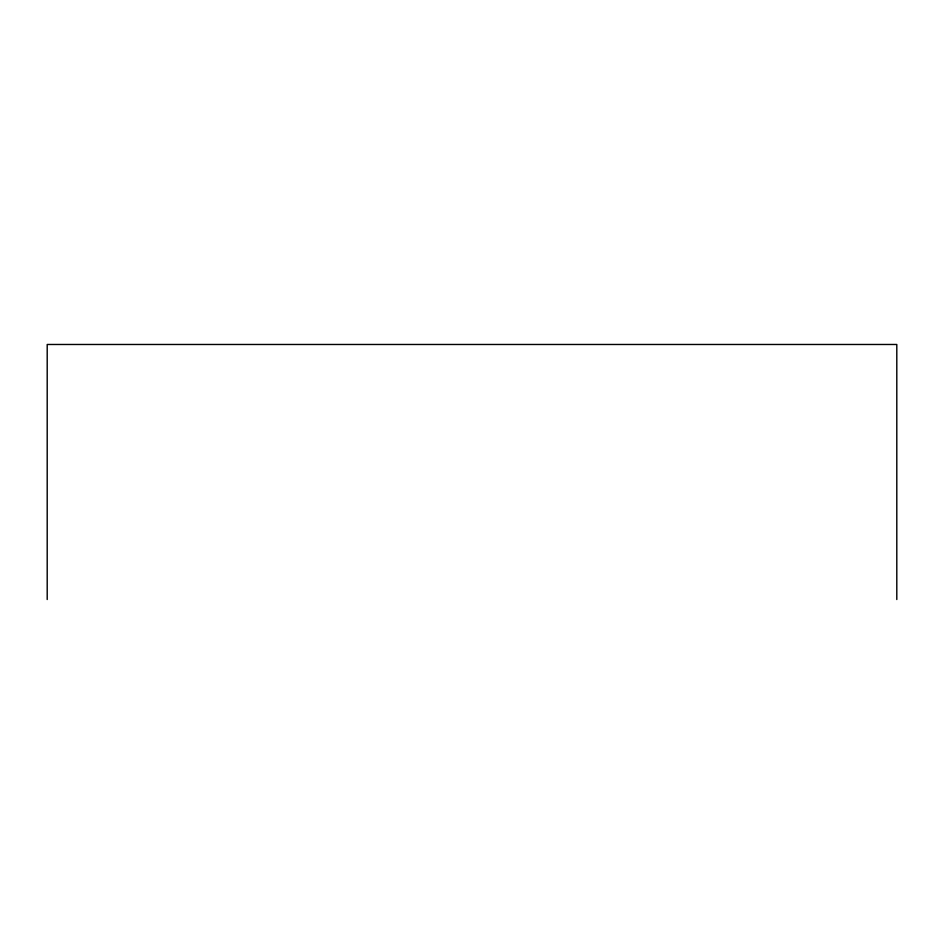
<?xml version="1.0" encoding="UTF-8"?>
<svg xmlns="http://www.w3.org/2000/svg" width="944" height="944" viewBox="0 0 944 944"><rect width="100%" height="100%" fill="white"/><g stroke="black" fill="none" stroke-linecap="round" stroke-linejoin="round"><path stroke-width="1.42" d="M896.8 599.523L896.8 344.477L47.2 344.477L47.2 599.523"/></g></svg>
